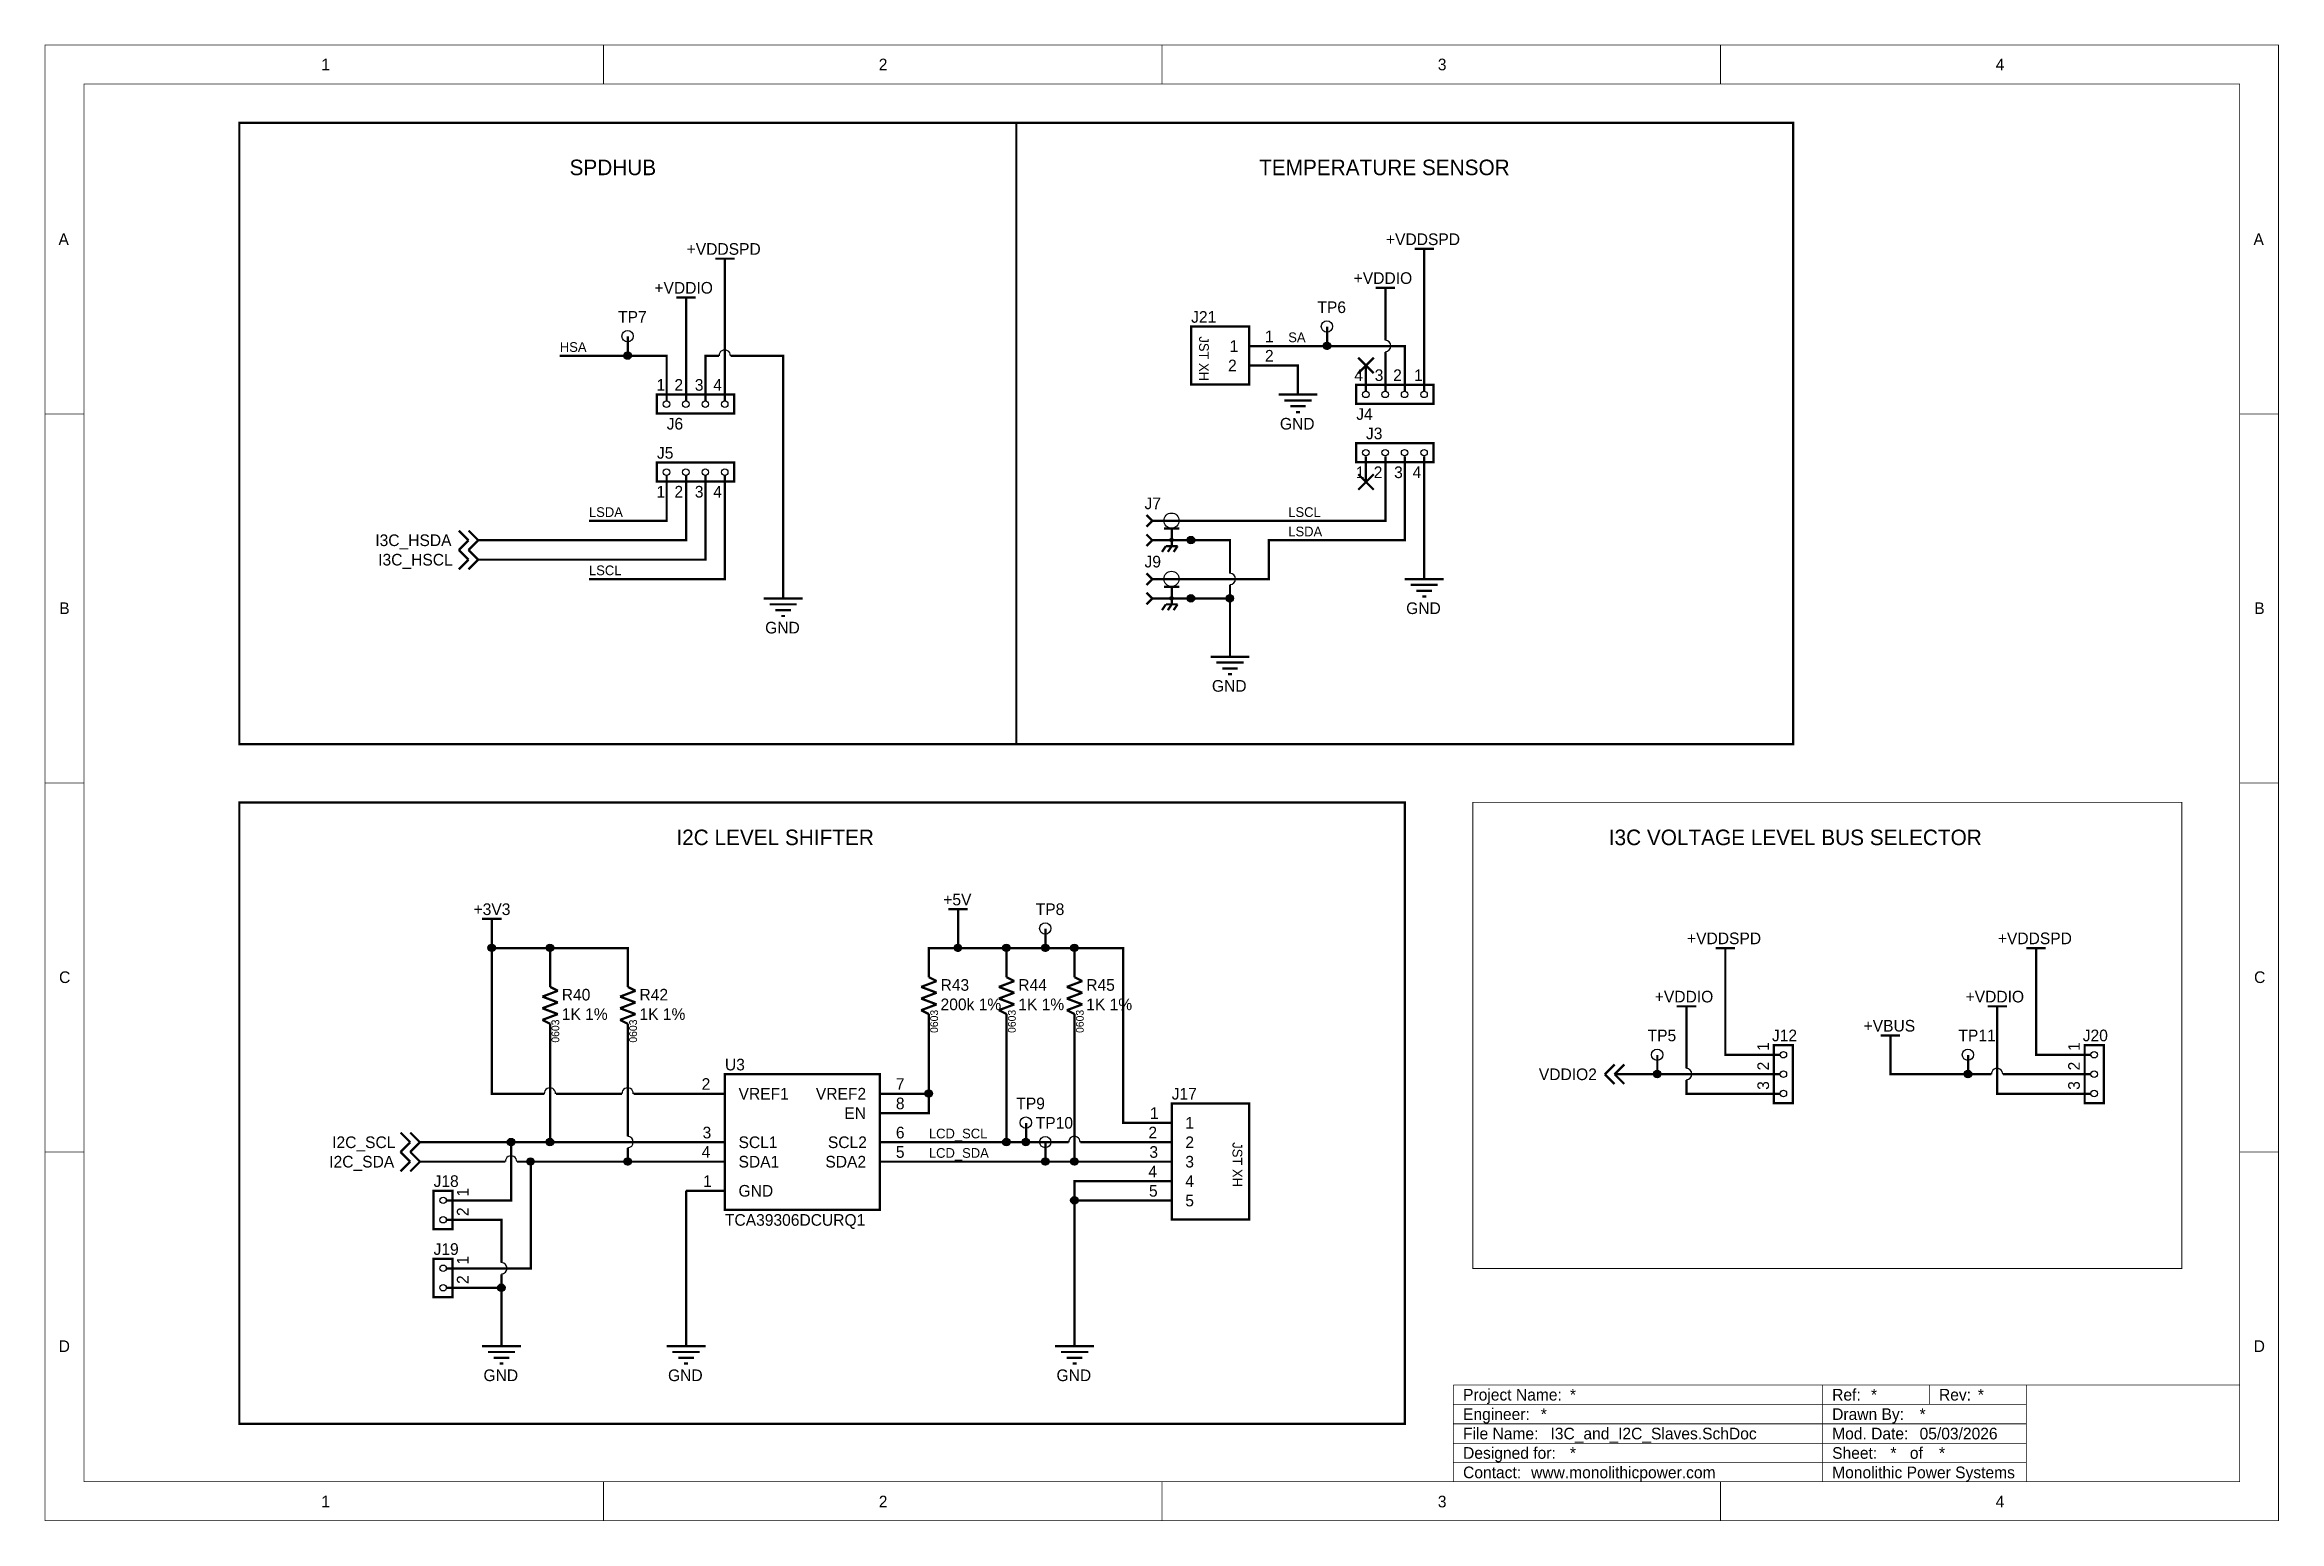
# Model space of a CAD drawing. Header units: millimetres. Extents: x 0 to 11.5, y 0 to 7.6.
import ezdxf

# ---------------------------------------------------------------- set-up
doc = ezdxf.new("R2010")
doc.units = ezdxf.units.MM
doc.header["$MEASUREMENT"] = 0
doc.layers.add('Sheet', color=255, linetype='Continuous')

msp = doc.modelspace()

# ---------------------------------------------------------------- linework, layer by layer
at = {"layer": 'Sheet'}
for points, const_width in [([(0, 7.6), (11.498, 7.6), (11.498, 0.002), (0, 0.002), (0, 7.6)], 0.0039), ([(2.875, 7.4), (2.875, 7.6)], 0.0039), ([(5.75, 7.4), (5.75, 7.6)], 0.0039), ([(8.625, 7.4), (8.625, 7.6)], 0.0039), ([(0.2, 7.4), (11.298, 7.4), (11.298, 0.202), (0.2, 0.202), (0.2, 7.4)], 0.0039), ([(9, 7.2), (1, 7.2), (1, 4), (9, 4), (9, 7.2)], 0.0118), ([(5, 4), (5, 7.2)], 0.0118), ([(3.45, 6.5), (3.55, 6.5)], 0.0118), ([(3.5, 6.4), (3.5, 6.5)], 0.0118), ([(7.05, 6.55), (7.15, 6.55)], 0.0118), ([(7.1, 6.45), (7.1, 6.55)], 0.0118), ([(7.1, 6.45), (7.1, 5.95)], 0.0118), ([(3.5, 6.4), (3.5, 5.9)], 0.0118), ([(6.85, 6.35), (6.95, 6.35)], 0.0118), ([(6.9, 6.25), (6.9, 6.35)], 0.0118), ([(3.25, 6.3), (3.35, 6.3)], 0.0118), ([(3.3, 6.2), (3.3, 6.3)], 0.0118), ([(6.9, 6.25), (6.9, 6.08)], 0.0118), ([(3, 6.1), (3, 6)], 0.0118), ([(3.3, 6.2), (3.3, 5.9)], 0.0118), ([(5.9, 6.15), (6.198, 6.15), (6.198, 5.852), (5.9, 5.852), (5.9, 6.15)], 0.0118), ([(6.6, 6.15), (6.6, 6.05)], 0.0118), ([(3.2, 5.9), (3.2, 6), (3, 6), (2.65, 6)], 0.0118), ([(3.47, 6), (3.4, 6), (3.4, 5.9)], 0.0118), ([(3.8, 4.85), (3.8, 6), (3.53, 6)], 0.0118), ([(6.2, 6.05), (6.4, 6.05)], 0.0118), ([(7, 5.95), (7, 6.05), (6.6, 6.05), (6.4, 6.05)], 0.0118), ([(6.76, 5.91), (6.84, 5.99)], 0.0118), ([(6.76, 5.99), (6.84, 5.91)], 0.0118), ([(6.9, 6.02), (6.9, 5.95)], 0.0118), ([(3.2, 5.8), (3.2, 5.9)], 0.0118), ([(3.3, 5.8), (3.3, 5.9)], 0.0118), ([(3.4, 5.8), (3.4, 5.9)], 0.0118), ([(3.5, 5.8), (3.5, 5.9)], 0.0118), ([(6.2, 5.95), (6.4, 5.95)], 0.0118), ([(6.4, 5.95), (6.45, 5.95), (6.45, 5.9)], 0.0118), ([(6.45, 5.9), (6.45, 5.8)], 0.0118), ([(6.8, 5.85), (6.8, 5.95)], 0.0118), ([(6.9, 5.85), (6.9, 5.95)], 0.0118), ([(7, 5.85), (7, 5.95)], 0.0118), ([(7.1, 5.85), (7.1, 5.95)], 0.0118), ([(3.15, 5.8), (3.548, 5.8), (3.548, 5.702), (3.15, 5.702), (3.15, 5.8)], 0.0118), ([(3.2, 5.767), (3.2, 5.8)], 0.0118), ([(3.3, 5.767), (3.3, 5.8)], 0.0118), ([(3.4, 5.767), (3.4, 5.8)], 0.0118), ([(3.5, 5.767), (3.5, 5.8)], 0.0118), ([(6.35, 5.8), (6.55, 5.8)], 0.0118), ([(6.38, 5.77), (6.52, 5.77)], 0.0118), ([(6.75, 5.85), (7.148, 5.85), (7.148, 5.752), (6.75, 5.752), (6.75, 5.85)], 0.0118), ([(6.8, 5.817), (6.8, 5.85)], 0.0118), ([(6.9, 5.817), (6.9, 5.85)], 0.0118), ([(7, 5.817), (7, 5.85)], 0.0118), ([(7.1, 5.817), (7.1, 5.85)], 0.0118), ([(0.2, 5.7), (0, 5.7)], 0.0039), ([(6.41, 5.74), (6.49, 5.74)], 0.0118), ([(6.44, 5.71), (6.46, 5.71)], 0.0118), ([(11.3, 5.7), (11.5, 5.7)], 0.0039), ([(6.75, 5.55), (7.148, 5.55), (7.148, 5.452), (6.75, 5.452), (6.75, 5.55)], 0.0118), ([(3.15, 5.45), (3.548, 5.45), (3.548, 5.352), (3.15, 5.352), (3.15, 5.45)], 0.0118), ([(6.8, 5.483), (6.8, 5.45)], 0.0118), ([(6.8, 5.45), (6.8, 5.35)], 0.0118), ([(6.9, 5.483), (6.9, 5.45)], 0.0118), ([(6.9, 5.45), (6.9, 5.35)], 0.0118), ([(7, 5.483), (7, 5.45)], 0.0118), ([(7, 5.45), (7, 5.35)], 0.0118), ([(7.1, 5.483), (7.1, 5.45)], 0.0118), ([(7.1, 5.45), (7.1, 5.35)], 0.0118), ([(3.2, 5.383), (3.2, 5.35)], 0.0118), ([(3.2, 5.35), (3.2, 5.25)], 0.0118), ([(3.3, 5.383), (3.3, 5.35)], 0.0118), ([(3.3, 5.35), (3.3, 5.25)], 0.0118), ([(3.4, 5.383), (3.4, 5.35)], 0.0118), ([(3.4, 5.35), (3.4, 5.25)], 0.0118), ([(3.5, 5.383), (3.5, 5.35)], 0.0118), ([(3.5, 5.35), (3.5, 5.25)], 0.0118), ([(6.9, 5.35), (6.9, 5.15), (5.9, 5.15)], 0.0118), ([(5.9, 4.85), (6.3, 4.85), (6.3, 5.05), (7, 5.05), (7, 5.35)], 0.0118), ([(6.76, 5.31), (6.84, 5.39)], 0.0118), ([(6.76, 5.39), (6.84, 5.31)], 0.0118), ([(7.1, 4.95), (7.1, 5.35)], 0.0118), ([(3.3, 5.25), (3.3, 5.05), (2.25, 5.05)], 0.0118), ([(3.4, 5.25), (3.4, 4.95), (2.25, 4.95)], 0.0118), ([(2.8, 5.15), (3.2, 5.15), (3.2, 5.25)], 0.0118), ([(3.5, 5.25), (3.5, 4.85), (2.8, 4.85)], 0.0118), ([(5.67, 5.18), (5.7, 5.15)], 0.0118), ([(2.18, 5.05), (2.13, 5.1)], 0.0118), ([(2.23, 5.05), (2.18, 5.1)], 0.0118), ([(5.67, 5.12), (5.7, 5.15)], 0.0118), ([(5.67, 5.08), (5.7, 5.05)], 0.0118), ([(5.7, 5.15), (5.9, 5.15)], 0.0118), ([(5.7, 5.15), (5.9, 5.15)], 0.0118), ([(5.76, 5.11), (5.8, 5.11)], 0.0118), ([(5.8, 5.11), (5.84, 5.11)], 0.0118), ([(5.8, 5.11), (5.8, 5.05)], 0.0118), ([(2.18, 5.05), (2.13, 5)], 0.0118), ([(2.18, 4.95), (2.13, 5)], 0.0118), ([(2.18, 4.95), (2.13, 4.9)], 0.0118), ([(2.23, 5.05), (2.18, 5)], 0.0118), ([(2.23, 4.95), (2.18, 5)], 0.0118), ([(2.23, 4.95), (2.18, 4.9)], 0.0118), ([(2.25, 5.05), (2.23, 5.05)], 0.0118), ([(2.25, 4.95), (2.23, 4.95)], 0.0118), ([(5.67, 5.02), (5.7, 5.05)], 0.0118), ([(5.7, 5.05), (5.8, 5.05)], 0.0118), ([(5.7, 5.05), (5.9, 5.05)], 0.0118), ([(5.7, 5.05), (5.9, 5.05)], 0.0118), ([(5.7, 5.05), (5.9, 5.05)], 0.0118), ([(5.7, 5.05), (5.9, 5.05)], 0.0118), ([(5.8, 5.05), (5.71, 5.05)], 0.0118), ([(5.77, 5.02), (5.75, 4.99)], 0.0118), ([(5.83, 5.02), (5.77, 5.02)], 0.0118), ([(5.8, 5.02), (5.78, 4.99)], 0.0118), ([(5.9, 5.05), (5.8, 5.05)], 0.0118), ([(5.8, 5.05), (5.8, 5.02)], 0.0118), ([(5.83, 5.02), (5.81, 4.99)], 0.0118), ([(5.9, 5.05), (6.1, 5.05), (6.1, 4.88)], 0.0118), ([(7.1, 4.95), (7.1, 4.85)], 0.0118), ([(3.8, 4.85), (3.8, 4.75)], 0.0118), ([(5.67, 4.88), (5.7, 4.85)], 0.0118), ([(5.67, 4.82), (5.7, 4.85)], 0.0118), ([(5.7, 4.85), (5.9, 4.85)], 0.0118), ([(5.7, 4.85), (5.9, 4.85)], 0.0118), ([(7, 4.85), (7.2, 4.85)], 0.0118), ([(3.7, 4.75), (3.9, 4.75)], 0.0118), ([(3.73, 4.72), (3.87, 4.72)], 0.0118), ([(5.67, 4.78), (5.7, 4.75)], 0.0118), ([(5.67, 4.72), (5.7, 4.75)], 0.0118), ([(5.7, 4.75), (5.8, 4.75)], 0.0118), ([(5.7, 4.75), (5.9, 4.75)], 0.0118), ([(5.7, 4.75), (5.9, 4.75)], 0.0118), ([(5.7, 4.75), (5.9, 4.75)], 0.0118), ([(5.7, 4.75), (5.9, 4.75)], 0.0118), ([(5.8, 4.75), (5.71, 4.75)], 0.0118), ([(5.77, 4.72), (5.75, 4.69)], 0.0118), ([(5.76, 4.81), (5.8, 4.81)], 0.0118), ([(5.83, 4.72), (5.77, 4.72)], 0.0118), ([(5.8, 4.72), (5.78, 4.69)], 0.0118), ([(5.8, 4.81), (5.84, 4.81)], 0.0118), ([(5.8, 4.81), (5.8, 4.75)], 0.0118), ([(5.9, 4.75), (5.8, 4.75)], 0.0118), ([(5.8, 4.75), (5.8, 4.72)], 0.0118), ([(5.83, 4.72), (5.81, 4.69)], 0.0118), ([(5.9, 4.75), (6.1, 4.75)], 0.0118), ([(6.1, 4.82), (6.1, 4.75), (6.1, 4.55)], 0.0118), ([(7.03, 4.82), (7.17, 4.82)], 0.0118), ([(7.06, 4.79), (7.14, 4.79)], 0.0118), ([(7.09, 4.76), (7.11, 4.76)], 0.0118), ([(3.76, 4.69), (3.84, 4.69)], 0.0118), ([(3.79, 4.66), (3.81, 4.66)], 0.0118), ([(6.1, 4.55), (6.1, 4.45)], 0.0118), ([(6, 4.45), (6.2, 4.45)], 0.0118), ([(6.03, 4.42), (6.17, 4.42)], 0.0118), ([(6.06, 4.39), (6.14, 4.39)], 0.0118), ([(6.09, 4.36), (6.11, 4.36)], 0.0118), ([(0.2, 3.8), (0, 3.8)], 0.0039), ([(11.3, 3.8), (11.5, 3.8)], 0.0039), ([(7, 3.7), (1, 3.7), (1, 0.5), (7, 0.5), (7, 3.7)], 0.0118), ([(11, 3.7), (7.35, 3.7), (7.35, 1.3), (11, 1.3), (11, 3.7)], 0.0039), ([(4.65, 3.15), (4.75, 3.15)], 0.0118), ([(4.7, 3.05), (4.7, 3.15)], 0.0118), ([(2.25, 3.1), (2.35, 3.1)], 0.0118), ([(2.3, 3), (2.3, 3.1)], 0.0118), ([(2.57, 2.2), (2.3, 2.2), (2.3, 2.95), (2.3, 3)], 0.0118), ([(4.7, 3.05), (4.7, 2.95)], 0.0118), ([(5.15, 3.05), (5.15, 2.95)], 0.0118), ([(3, 2.85), (3, 2.95), (2.6, 2.95), (2.3, 2.95)], 0.0118), ([(2.6, 2.85), (2.6, 2.95)], 0.0118), ([(4.55, 2.9), (4.55, 2.95), (4.7, 2.95), (4.95, 2.95), (5.15, 2.95), (5.3, 2.95), (5.55, 2.95), (5.55, 2.05), (5.6, 2.05)], 0.0118), ([(4.55, 2.8), (4.55, 2.9)], 0.0118), ([(4.95, 2.9), (4.95, 2.95)], 0.0118), ([(4.95, 2.8), (4.95, 2.9)], 0.0118), ([(5.3, 2.9), (5.3, 2.95)], 0.0118), ([(5.3, 2.8), (5.3, 2.9)], 0.0118), ([(8.6, 2.95), (8.7, 2.95)], 0.0118), ([(8.65, 2.85), (8.65, 2.95)], 0.0118), ([(10.2, 2.95), (10.3, 2.95)], 0.0118), ([(10.25, 2.85), (10.25, 2.95)], 0.0118), ([(2.6, 2.75), (2.6, 2.85)], 0.0118), ([(3, 2.75), (3, 2.85)], 0.0118), ([(4.51, 2.75), (4.59, 2.78)], 0.0118), ([(4.59, 2.78), (4.55, 2.8)], 0.0118), ([(4.91, 2.75), (4.99, 2.78)], 0.0118), ([(4.99, 2.78), (4.95, 2.8)], 0.0118), ([(5.26, 2.75), (5.34, 2.78)], 0.0118), ([(5.34, 2.78), (5.3, 2.8)], 0.0118), ([(8.8, 2.4), (8.65, 2.4), (8.65, 2.85)], 0.0118), ([(10.4, 2.4), (10.25, 2.4), (10.25, 2.85)], 0.0118), ([(2.56, 2.7), (2.64, 2.73)], 0.0118), ([(2.64, 2.67), (2.56, 2.7)], 0.0118), ([(2.56, 2.64), (2.64, 2.67)], 0.0118), ([(2.64, 2.61), (2.56, 2.64)], 0.0118), ([(2.64, 2.73), (2.6, 2.75)], 0.0118), ([(2.96, 2.7), (3.04, 2.73)], 0.0118), ([(3.04, 2.67), (2.96, 2.7)], 0.0118), ([(2.96, 2.64), (3.04, 2.67)], 0.0118), ([(3.04, 2.61), (2.96, 2.64)], 0.0118), ([(3.04, 2.73), (3, 2.75)], 0.0118), ([(4.59, 2.72), (4.51, 2.75)], 0.0118), ([(4.51, 2.69), (4.59, 2.72)], 0.0118), ([(4.59, 2.66), (4.51, 2.69)], 0.0118), ([(4.51, 2.63), (4.59, 2.66)], 0.0118), ([(4.99, 2.72), (4.91, 2.75)], 0.0118), ([(4.91, 2.69), (4.99, 2.72)], 0.0118), ([(4.99, 2.66), (4.91, 2.69)], 0.0118), ([(4.91, 2.63), (4.99, 2.66)], 0.0118), ([(5.34, 2.72), (5.26, 2.75)], 0.0118), ([(5.26, 2.69), (5.34, 2.72)], 0.0118), ([(5.34, 2.66), (5.26, 2.69)], 0.0118), ([(5.26, 2.63), (5.34, 2.66)], 0.0118), ([(8.4, 2.65), (8.5, 2.65)], 0.0118), ([(8.45, 2.55), (8.45, 2.65)], 0.0118), ([(10, 2.65), (10.1, 2.65)], 0.0118), ([(10.05, 2.55), (10.05, 2.65)], 0.0118), ([(2.56, 2.58), (2.64, 2.61)], 0.0118), ([(2.6, 2.56), (2.56, 2.58)], 0.0118), ([(2.6, 2.56), (2.6, 2.55)], 0.0118), ([(2.6, 2.55), (2.6, 2.45)], 0.0118), ([(2.96, 2.58), (3.04, 2.61)], 0.0118), ([(3, 2.56), (2.96, 2.58)], 0.0118), ([(3, 2.56), (3, 2.55)], 0.0118), ([(3, 2.55), (3, 2.45)], 0.0118), ([(4.55, 2.61), (4.51, 2.63)], 0.0118), ([(4.55, 2.61), (4.55, 2.6)], 0.0118), ([(4.55, 2.6), (4.55, 2.5)], 0.0118), ([(4.95, 2.61), (4.91, 2.63)], 0.0118), ([(4.95, 2.61), (4.95, 2.6)], 0.0118), ([(4.95, 2.6), (4.95, 2.5)], 0.0118), ([(5.3, 2.61), (5.26, 2.63)], 0.0118), ([(5.3, 2.61), (5.3, 2.6)], 0.0118), ([(5.3, 2.6), (5.3, 2.5)], 0.0118), ([(8.45, 2.33), (8.45, 2.55)], 0.0118), ([(10.4, 2.2), (10.05, 2.2), (10.05, 2.55)], 0.0118), ([(3.3, 1.95), (2.6, 1.95), (2.6, 2.45)], 0.0118), ([(3, 2.45), (3, 1.98)], 0.0118), ([(4.55, 2.5), (4.55, 2.2), (4.5, 2.2)], 0.0118), ([(4.95, 2.5), (4.95, 1.95)], 0.0118), ([(5.3, 2.5), (5.3, 1.85)], 0.0118), ([(8.9, 2.45), (8.998, 2.45), (8.998, 2.152), (8.9, 2.152), (8.9, 2.45)], 0.0118), ([(9.45, 2.5), (9.55, 2.5)], 0.0118), ([(9.5, 2.4), (9.5, 2.5)], 0.0118), ([(10.5, 2.45), (10.598, 2.45), (10.598, 2.152), (10.5, 2.152), (10.5, 2.45)], 0.0118), ([(3.5, 2.3), (4.298, 2.3), (4.298, 1.602), (3.5, 1.602), (3.5, 2.3)], 0.0118), ([(8.03, 2.3), (8.08, 2.35)], 0.0118), ([(8.03, 2.3), (8.08, 2.25)], 0.0118), ([(8.08, 2.3), (8.13, 2.35)], 0.0118), ([(8.08, 2.3), (8.13, 2.25)], 0.0118), ([(8.15, 2.3), (8.08, 2.3)], 0.0118), ([(8.15, 2.3), (8.3, 2.3), (8.8, 2.3)], 0.0118), ([(8.3, 2.4), (8.3, 2.3)], 0.0118), ([(8.9, 2.4), (8.8, 2.4)], 0.0118), ([(8.9, 2.3), (8.8, 2.3)], 0.0118), ([(8.933, 2.4), (8.9, 2.4)], 0.0118), ([(8.933, 2.3), (8.9, 2.3)], 0.0118), ([(10.02, 2.3), (9.9, 2.3), (9.5, 2.3), (9.5, 2.4)], 0.0118), ([(9.9, 2.4), (9.9, 2.3)], 0.0118), ([(10.4, 2.3), (10.08, 2.3)], 0.0118), ([(10.5, 2.4), (10.4, 2.4)], 0.0118), ([(10.5, 2.3), (10.4, 2.3)], 0.0118), ([(10.533, 2.4), (10.5, 2.4)], 0.0118), ([(10.533, 2.3), (10.5, 2.3)], 0.0118), ([(2.97, 2.2), (2.63, 2.2)], 0.0118), ([(3.3, 2.2), (3.03, 2.2)], 0.0118), ([(3.5, 2.2), (3.3, 2.2)], 0.0118), ([(4.3, 2.2), (4.5, 2.2)], 0.0118), ([(4.55, 2.2), (4.55, 2.1), (4.5, 2.1)], 0.0118), ([(8.8, 2.2), (8.45, 2.2), (8.45, 2.27)], 0.0118), ([(8.9, 2.2), (8.8, 2.2)], 0.0118), ([(8.933, 2.2), (8.9, 2.2)], 0.0118), ([(10.5, 2.2), (10.4, 2.2)], 0.0118), ([(10.533, 2.2), (10.5, 2.2)], 0.0118), ([(4.3, 2.1), (4.5, 2.1)], 0.0118), ([(5.8, 2.15), (6.198, 2.15), (6.198, 1.552), (5.8, 1.552), (5.8, 2.15)], 0.0118), ([(1.88, 1.95), (1.83, 2)], 0.0118), ([(1.88, 1.95), (1.83, 1.9)], 0.0118), ([(1.93, 1.95), (1.88, 2)], 0.0118), ([(1.93, 1.95), (1.88, 1.9)], 0.0118), ([(1.95, 1.95), (1.93, 1.95)], 0.0118), ([(1.95, 1.95), (2.4, 1.95), (2.4, 1.65), (2.2, 1.65)], 0.0118), ([(2.4, 1.95), (2.6, 1.95)], 0.0118), ([(3.5, 1.95), (3.3, 1.95)], 0.0118), ([(4.3, 1.95), (4.5, 1.95)], 0.0118), ([(4.5, 1.95), (4.95, 1.95), (5.05, 1.95), (5.27, 1.95)], 0.0118), ([(5.05, 2.05), (5.05, 1.95)], 0.0118), ([(5.15, 1.95), (5.15, 1.85)], 0.0118), ([(5.33, 1.95), (5.6, 1.95)], 0.0118), ([(5.8, 2.05), (5.6, 2.05)], 0.0118), ([(5.8, 1.95), (5.6, 1.95)], 0.0118), ([(0.2, 1.9), (0, 1.9)], 0.0039), ([(1.88, 1.85), (1.83, 1.9)], 0.0118), ([(1.88, 1.85), (1.83, 1.8)], 0.0118), ([(1.93, 1.85), (1.88, 1.9)], 0.0118), ([(1.93, 1.85), (1.88, 1.8)], 0.0118), ([(1.95, 1.85), (1.93, 1.85)], 0.0118), ([(1.95, 1.85), (2.37, 1.85)], 0.0118), ([(2.5, 1.85), (2.5, 1.3), (2.2, 1.3)], 0.0118), ([(2.43, 1.85), (2.5, 1.85), (3, 1.85)], 0.0118), ([(3, 1.92), (3, 1.85), (3.3, 1.85)], 0.0118), ([(3.5, 1.85), (3.3, 1.85)], 0.0118), ([(4.3, 1.85), (4.5, 1.85)], 0.0118), ([(5.6, 1.85), (5.3, 1.85), (5.15, 1.85), (4.5, 1.85)], 0.0118), ([(5.8, 1.85), (5.6, 1.85)], 0.0118), ([(11.3, 1.9), (11.5, 1.9)], 0.0039), ([(5.3, 1), (5.3, 1.65), (5.3, 1.75), (5.6, 1.75)], 0.0118), ([(5.8, 1.75), (5.6, 1.75)], 0.0118), ([(2, 1.7), (2.098, 1.7), (2.098, 1.502), (2, 1.502), (2, 1.7)], 0.0118), ([(2.067, 1.65), (2.1, 1.65)], 0.0118), ([(2.1, 1.65), (2.2, 1.65)], 0.0118), ([(3.5, 1.7), (3.3, 1.7)], 0.0118), ([(3.3, 1), (3.3, 1.7)], 0.0118), ([(5.6, 1.65), (5.3, 1.65)], 0.0118), ([(5.8, 1.65), (5.6, 1.65)], 0.0118), ([(2.067, 1.55), (2.1, 1.55)], 0.0118), ([(2.1, 1.55), (2.2, 1.55)], 0.0118), ([(2.2, 1.55), (2.35, 1.55), (2.35, 1.33)], 0.0118), ([(2, 1.35), (2.098, 1.35), (2.098, 1.152), (2, 1.152), (2, 1.35)], 0.0118), ([(2.067, 1.3), (2.1, 1.3)], 0.0118), ([(2.1, 1.3), (2.2, 1.3)], 0.0118), ([(2.35, 1.27), (2.35, 1.2), (2.35, 1)], 0.0118), ([(2.067, 1.2), (2.1, 1.2)], 0.0118), ([(2.1, 1.2), (2.2, 1.2)], 0.0118), ([(2.2, 1.2), (2.35, 1.2)], 0.0118), ([(2.35, 1), (2.35, 0.9)], 0.0118), ([(3.3, 1), (3.3, 0.9)], 0.0118), ([(5.3, 1), (5.3, 0.9)], 0.0118), ([(2.25, 0.9), (2.45, 0.9)], 0.0118), ([(2.28, 0.87), (2.42, 0.87)], 0.0118), ([(2.31, 0.84), (2.39, 0.84)], 0.0118), ([(2.34, 0.81), (2.36, 0.81)], 0.0118), ([(3.2, 0.9), (3.4, 0.9)], 0.0118), ([(3.23, 0.87), (3.37, 0.87)], 0.0118), ([(3.26, 0.84), (3.34, 0.84)], 0.0118), ([(3.29, 0.81), (3.31, 0.81)], 0.0118), ([(5.2, 0.9), (5.4, 0.9)], 0.0118), ([(5.23, 0.87), (5.37, 0.87)], 0.0118), ([(5.26, 0.84), (5.34, 0.84)], 0.0118), ([(5.29, 0.81), (5.31, 0.81)], 0.0118), ([(7.25, 0.7), (11.3, 0.7)], 0.0039), ([(7.25, 0.7), (7.25, 0.2)], 0.0039), ([(9.15, 0.7), (9.15, 0.2)], 0.0039), ([(9.7, 0.7), (9.7, 0.6)], 0.0039), ([(10.2, 0.7), (10.2, 0.2)], 0.0039), ([(7.25, 0.6), (10.2, 0.6)], 0.0039), ([(7.25, 0.5), (10.2, 0.5)], 0.0039), ([(7.25, 0.4), (10.2, 0.4)], 0.0039), ([(7.25, 0.3), (10.2, 0.3)], 0.0039), ([(2.875, 0.2), (2.875, 0)], 0.0039), ([(5.75, 0.2), (5.75, 0)], 0.0039), ([(8.625, 0.2), (8.625, 0)], 0.0039)]:
    msp.add_lwpolyline(points, dxfattribs=dict(at, const_width=const_width))
at = {"layer": 'Sheet', "const_width": 0.02}
for points in [[(2.99, 6, 1), (3.01, 6, 1)], [(6.59, 6.05, 1), (6.61, 6.05, 1)], [(5.89, 5.05, 1), (5.91, 5.05, 1)], [(5.89, 4.75, 1), (5.91, 4.75, 1)], [(6.09, 4.75, 1), (6.11, 4.75, 1)], [(2.29, 2.95, 1), (2.31, 2.95, 1)], [(2.59, 2.95, 1), (2.61, 2.95, 1)], [(4.69, 2.95, 1), (4.71, 2.95, 1)], [(4.94, 2.95, 1), (4.96, 2.95, 1)], [(5.14, 2.95, 1), (5.16, 2.95, 1)], [(5.29, 2.95, 1), (5.31, 2.95, 1)], [(8.29, 2.3, 1), (8.31, 2.3, 1)], [(9.89, 2.3, 1), (9.91, 2.3, 1)], [(4.54, 2.2, 1), (4.56, 2.2, 1)], [(2.39, 1.95, 1), (2.41, 1.95, 1)], [(2.59, 1.95, 1), (2.61, 1.95, 1)], [(4.94, 1.95, 1), (4.96, 1.95, 1)], [(5.04, 1.95, 1), (5.06, 1.95, 1)], [(2.49, 1.85, 1), (2.51, 1.85, 1)], [(2.99, 1.85, 1), (3.01, 1.85, 1)], [(5.14, 1.85, 1), (5.16, 1.85, 1)], [(5.29, 1.85, 1), (5.31, 1.85, 1)], [(5.29, 1.65, 1), (5.31, 1.65, 1)], [(2.34, 1.2, 1), (2.36, 1.2, 1)]]:
    msp.add_lwpolyline(points, format="xyb", close=True, dxfattribs=at)
at = {"layer": 'Sheet'}
for centre, radius, start, end in [((3.499, 6.001), 0.0292, 358.403, 181.6913), ((6.899, 6.051), 0.0292, 271.5109, 88.4031), ((6.099, 4.851), 0.0292, 271.5546, 88.3575), ((8.449, 2.301), 0.0291, 271.5488, 88.3663), ((10.049, 2.301), 0.0292, 358.5132, 181.5722), ((2.599, 2.201), 0.0292, 358.3996, 181.6891), ((2.999, 2.201), 0.0292, 358.399, 181.6884), ((2.999, 1.951), 0.0292, 271.4806, 88.4326), ((5.299, 1.951), 0.0292, 358.4123, 181.6814), ((2.399, 1.851), 0.0292, 358.4942, 181.5954), ((2.349, 1.301), 0.0291, 271.5414, 88.3709)]:
    msp.add_arc(centre, radius, start, end, dxfattribs=at)
for centre, major_axis, ratio in [((2.999, 6.101), (0, 0.0292), 0.999849), ((6.599, 6.151), (0, 0.0292), 0.999856), ((2.999, 6.001), (0, 0.0192), 0.999859), ((2.999, 6.001), (0, 0.0192), 0.999859), ((2.999, 6.001), (0, 0.0192), 0.999859), ((2.999, 6.001), (0, 0.0192), 0.999859), ((2.999, 6.001), (0, 0.0192), 0.999859), ((6.599, 6.051), (0.0192, 0), 0.997434), ((6.599, 6.051), (0.0192, 0), 0.997434), ((6.599, 6.051), (0.0192, 0), 0.997434), ((6.599, 6.051), (0.0192, 0), 0.997434), ((6.599, 6.051), (0.0192, 0), 0.997434), ((3.199, 5.751), (0, 0.0167), 0.99985), ((3.299, 5.751), (0, 0.0167), 0.99985), ((3.399, 5.751), (0, 0.0167), 0.996725), ((3.499, 5.751), (0, 0.0167), 0.999844), ((6.799, 5.801), (0, 0.0167), 0.999862), ((6.899, 5.801), (0, 0.0167), 0.999862), ((6.999, 5.801), (0, 0.0167), 0.996743), ((7.099, 5.801), (0, 0.0167), 0.999862), ((3.199, 5.401), (0, 0.0167), 0.99985), ((3.299, 5.401), (0, 0.0167), 0.99985), ((3.399, 5.401), (0, 0.0167), 0.996725), ((3.499, 5.401), (0, 0.0167), 0.999844), ((6.799, 5.501), (0, 0.0167), 0.999862), ((6.899, 5.501), (0, 0.0167), 0.999862), ((6.999, 5.501), (0, 0.0167), 0.996743), ((7.099, 5.501), (0, 0.0167), 0.999862), ((5.799, 5.151), (0, 0.0392), 0.999857), ((5.899, 5.051), (0, 0.0192), 0.999859), ((5.899, 5.051), (0, 0.0192), 0.999859), ((5.899, 5.051), (0, 0.0192), 0.999859), ((5.899, 5.051), (0, 0.0192), 0.999859), ((5.899, 5.051), (0, 0.0192), 0.999859), ((5.899, 5.051), (0, 0.0192), 0.999859), ((5.899, 5.051), (0, 0.0192), 0.999859), ((5.899, 5.051), (0, 0.0192), 0.999859), ((5.899, 5.051), (0, 0.0192), 0.999859), ((5.899, 5.051), (0, 0.0192), 0.999859), ((5.899, 5.051), (0, 0.0192), 0.999859), ((5.899, 5.051), (0, 0.0192), 0.999859), ((5.899, 5.051), (0, 0.0192), 0.999859), ((5.899, 5.051), (0, 0.0192), 0.999859), ((5.799, 5.051), (0, 0.00917), 0.999858), ((5.799, 4.851), (0.0392, 0), 0.998813), ((5.799, 4.751), (0, 0.00917), 0.999858), ((5.899, 4.751), (0, 0.0192), 0.999859), ((5.899, 4.751), (0, 0.0192), 0.999859), ((5.899, 4.751), (0, 0.0192), 0.999859), ((5.899, 4.751), (0, 0.0192), 0.999859), ((5.899, 4.751), (0, 0.0192), 0.999859), ((5.899, 4.751), (0, 0.0192), 0.999859), ((5.899, 4.751), (0, 0.0192), 0.999859), ((5.899, 4.751), (0, 0.0192), 0.999859), ((5.899, 4.751), (0, 0.0192), 0.999859), ((5.899, 4.751), (0, 0.0192), 0.999859), ((5.899, 4.751), (0, 0.0192), 0.999859), ((5.899, 4.751), (0, 0.0192), 0.999859), ((5.899, 4.751), (0, 0.0192), 0.999859), ((5.899, 4.751), (0, 0.0192), 0.999859), ((6.099, 4.751), (0, 0.0192), 0.999849), ((6.099, 4.751), (0, 0.0192), 0.999849), ((6.099, 4.751), (0, 0.0192), 0.999849), ((6.099, 4.751), (0, 0.0192), 0.999849), ((5.149, 3.051), (0, 0.0292), 0.999842), ((2.299, 2.951), (0.0192, 0), 0.997434), ((2.299, 2.951), (0.0192, 0), 0.997434), ((2.299, 2.951), (0.0192, 0), 0.997434), ((2.299, 2.951), (0.0192, 0), 0.997434), ((2.599, 2.951), (0.0192, 0), 0.997434), ((2.599, 2.951), (0.0192, 0), 0.997434), ((2.599, 2.951), (0.0192, 0), 0.997434), ((2.599, 2.951), (0.0192, 0), 0.997434), ((4.699, 2.951), (0.0192, 0), 0.997434), ((4.699, 2.951), (0.0192, 0), 0.997434), ((4.699, 2.951), (0.0192, 0), 0.997434), ((4.699, 2.951), (0.0192, 0), 0.997434), ((4.949, 2.951), (0.0192, 0), 0.997434), ((4.949, 2.951), (0.0192, 0), 0.997434), ((4.949, 2.951), (0.0192, 0), 0.997434), ((4.949, 2.951), (0.0192, 0), 0.997434), ((5.149, 2.951), (0.0192, 0), 0.997434), ((5.149, 2.951), (0.0192, 0), 0.997434), ((5.149, 2.951), (0.0192, 0), 0.997434), ((5.149, 2.951), (0.0192, 0), 0.997434), ((5.149, 2.951), (0.0192, 0), 0.997434), ((5.299, 2.951), (0.0192, 0), 0.997434), ((5.299, 2.951), (0.0192, 0), 0.997434), ((5.299, 2.951), (0.0192, 0), 0.997434), ((5.299, 2.951), (0.0192, 0), 0.997434), ((8.299, 2.401), (0, 0.0292), 0.999856), ((8.949, 2.401), (0, 0.0167), 0.999832), ((9.899, 2.401), (0, 0.0292), 0.99806), ((10.549, 2.401), (0, 0.0167), 0.999856), ((8.299, 2.301), (0, 0.0192), 0.999833), ((8.299, 2.301), (0, 0.0192), 0.999833), ((8.299, 2.301), (0, 0.0192), 0.999833), ((8.299, 2.301), (0, 0.0192), 0.999833), ((8.299, 2.301), (0, 0.0192), 0.999833), ((8.949, 2.301), (0, 0.0167), 0.999832), ((9.899, 2.301), (0, 0.0192), 0.997142), ((9.899, 2.301), (0, 0.0192), 0.997142), ((9.899, 2.301), (0, 0.0192), 0.997142), ((9.899, 2.301), (0, 0.0192), 0.997142), ((9.899, 2.301), (0, 0.0192), 0.997142), ((10.549, 2.301), (0, 0.0167), 0.999856), ((4.549, 2.201), (0, 0.0192), 0.999844), ((4.549, 2.201), (0, 0.0192), 0.999844), ((4.549, 2.201), (0, 0.0192), 0.999844), ((4.549, 2.201), (0, 0.0192), 0.999844), ((8.949, 2.201), (0, 0.0167), 0.999832), ((10.549, 2.201), (0, 0.0167), 0.999856), ((5.049, 2.051), (0, 0.0292), 0.999856), ((2.399, 1.951), (0, 0.0192), 0.999854), ((2.399, 1.951), (0, 0.0192), 0.999854), ((2.399, 1.951), (0, 0.0192), 0.999854), ((2.399, 1.951), (0, 0.0192), 0.999854), ((2.599, 1.951), (0, 0.0192), 0.999854), ((2.599, 1.951), (0, 0.0192), 0.999854), ((2.599, 1.951), (0, 0.0192), 0.999854), ((2.599, 1.951), (0, 0.0192), 0.999854), ((4.949, 1.951), (0, 0.0192), 0.999854), ((4.949, 1.951), (0, 0.0192), 0.999854), ((4.949, 1.951), (0, 0.0192), 0.999854), ((4.949, 1.951), (0, 0.0192), 0.999854), ((5.049, 1.951), (0, 0.0192), 0.999854), ((5.049, 1.951), (0, 0.0192), 0.999854), ((5.049, 1.951), (0, 0.0192), 0.999854), ((5.049, 1.951), (0, 0.0192), 0.999854), ((5.049, 1.951), (0, 0.0192), 0.999854), ((5.149, 1.951), (0, 0.0292), 0.999849), ((2.499, 1.851), (0, 0.0192), 0.999854), ((2.499, 1.851), (0, 0.0192), 0.999854), ((2.499, 1.851), (0, 0.0192), 0.999854), ((2.499, 1.851), (0, 0.0192), 0.999854), ((2.999, 1.851), (0, 0.0192), 0.999859), ((2.999, 1.851), (0, 0.0192), 0.999859), ((2.999, 1.851), (0, 0.0192), 0.999859), ((2.999, 1.851), (0, 0.0192), 0.999859), ((5.149, 1.851), (0, 0.0192), 0.999854), ((5.149, 1.851), (0, 0.0192), 0.999854), ((5.149, 1.851), (0, 0.0192), 0.999854), ((5.149, 1.851), (0, 0.0192), 0.999854), ((5.149, 1.851), (0, 0.0192), 0.999854), ((5.299, 1.851), (0, 0.0192), 0.999854), ((5.299, 1.851), (0, 0.0192), 0.999854), ((5.299, 1.851), (0, 0.0192), 0.999854), ((5.299, 1.851), (0, 0.0192), 0.999854), ((2.049, 1.651), (0, 0.0167), 0.99985), ((5.299, 1.651), (0, 0.0192), 0.999854), ((5.299, 1.651), (0, 0.0192), 0.999854), ((5.299, 1.651), (0, 0.0192), 0.999854), ((5.299, 1.651), (0, 0.0192), 0.999854), ((2.049, 1.551), (0.0167, 0), 0.997019), ((2.049, 1.301), (0.0167, 0), 0.997019), ((2.049, 1.201), (0, 0.0167), 0.99985), ((2.349, 1.201), (0, 0.0192), 0.997137), ((2.349, 1.201), (0, 0.0192), 0.997137), ((2.349, 1.201), (0, 0.0192), 0.997137), ((2.349, 1.201), (0, 0.0192), 0.997137)]:
    msp.add_ellipse(centre, major_axis=major_axis, ratio=ratio, dxfattribs=at)

# ---------------------------------------------------------------- texts
for s, height, p in [('1', 0.06, (1.422, 7.47)), ('2', 0.06, (4.292, 7.47)), ('3', 0.06, (7.17, 7.47)), ('4', 0.06, (10.042, 7.47)), ('SPDHUB', 0.08, (2.7, 6.93)), ('TEMPERATURE SENSOR', 0.08, (6.25, 6.93)), ('A', 0.06, (0.069, 6.57)), ('+VDDSPD', 0.06, (3.303, 6.52)), ('+VDDSPD', 0.06, (6.903, 6.57)), ('A', 0.06, (11.369, 6.57)), ('+VDDIO', 0.06, (3.137, 6.32)), ('+VDDIO', 0.06, (6.737, 6.37)), ('TP7', 0.06, (2.95, 6.17)), ('J21', 0.06, (5.9, 6.17)), ('TP6', 0.06, (6.55, 6.22)), ('1', 0.06, (6.28, 6.07)), ('SA', 0.05, (6.4, 6.07)), ('HSA', 0.05, (2.65, 6.02)), ('1', 0.06, (6.098, 6.02)), ('2', 0.06, (6.28, 5.97)), ('1', 0.06, (3.148, 5.82)), ('2', 0.06, (3.24, 5.82)), ('3', 0.06, (3.345, 5.82)), ('4', 0.06, (3.44, 5.82)), ('2', 0.06, (6.09, 5.92)), ('4', 0.06, (6.74, 5.87)), ('3', 0.06, (6.845, 5.87)), ('2', 0.06, (6.94, 5.87)), ('1', 0.06, (7.048, 5.87)), ('J6', 0.06, (3.2, 5.62)), ('GND', 0.06, (6.357, 5.62)), ('J4', 0.06, (6.75, 5.67)), ('J5', 0.06, (3.15, 5.47)), ('J3', 0.06, (6.8, 5.57)), ('1', 0.06, (6.748, 5.37)), ('2', 0.06, (6.84, 5.37)), ('3', 0.06, (6.945, 5.37)), ('4', 0.06, (7.04, 5.37)), ('1', 0.06, (3.148, 5.27)), ('2', 0.06, (3.24, 5.27)), ('3', 0.06, (3.345, 5.27)), ('4', 0.06, (3.44, 5.27)), ('LSDA', 0.05, (2.8, 5.17)), ('J7', 0.06, (5.66, 5.21)), ('LSCL', 0.05, (6.4, 5.17)), ('I3C_HSDA', 0.06, (1.7, 5.02)), ('LSDA', 0.05, (6.4, 5.07)), ('I3C_HSCL', 0.06, (1.715, 4.92)), ('J9', 0.06, (5.66, 4.91)), ('LSCL', 0.05, (2.8, 4.87)), ('B', 0.06, (0.073, 4.67)), ('GND', 0.06, (7.007, 4.67)), ('B', 0.06, (11.373, 4.67)), ('GND', 0.06, (3.707, 4.57)), ('GND', 0.06, (6.007, 4.27)), ('I2C LEVEL SHIFTER', 0.08, (3.25, 3.48)), ('I3C VOLTAGE LEVEL BUS SELECTOR', 0.08, (8.05, 3.48)), ('+5V', 0.06, (4.624, 3.17)), ('+3V3', 0.06, (2.206, 3.12)), ('TP8', 0.06, (5.1, 3.12)), ('+VDDSPD', 0.06, (8.453, 2.97)), ('+VDDSPD', 0.06, (10.053, 2.97)), ('C', 0.06, (0.072, 2.77)), ('R43', 0.06, (4.61, 2.73)), ('R44', 0.06, (5.01, 2.73)), ('R45', 0.06, (5.36, 2.73)), ('C', 0.06, (11.372, 2.77)), ('R40', 0.06, (2.66, 2.68)), ('R42', 0.06, (3.06, 2.68)), ('200k 1%', 0.06, (4.61, 2.63)), ('1K 1%', 0.06, (5.01, 2.63)), ('1K 1%', 0.06, (5.36, 2.63)), ('+VDDIO', 0.06, (8.287, 2.67)), ('+VDDIO', 0.06, (9.887, 2.67)), ('1K 1%', 0.06, (2.66, 2.58)), ('1K 1%', 0.06, (3.06, 2.58)), ('J12', 0.06, (8.89, 2.47)), ('+VBUS', 0.06, (9.362, 2.52)), ('J20', 0.06, (10.49, 2.47)), ('TP5', 0.06, (8.25, 2.47)), ('TP11', 0.06, (9.85, 2.47)), ('U3', 0.06, (3.5, 2.32)), ('VDDIO2', 0.06, (7.69, 2.27)), ('2', 0.06, (3.38, 2.22)), ('VREF1', 0.06, (3.57, 2.17)), ('VREF2', 0.06, (3.968, 2.17)), ('7', 0.06, (4.38, 2.22)), ('J17', 0.06, (5.8, 2.17)), ('EN', 0.06, (4.115, 2.07)), ('8', 0.06, (4.38, 2.12)), ('TP9', 0.06, (5, 2.12)), ('TP10', 0.06, (5.1, 2.02)), ('1', 0.06, (5.688, 2.07)), ('1', 0.06, (5.87, 2.02)), ('I2C_SCL', 0.06, (1.478, 1.92)), ('3', 0.06, (3.385, 1.97)), ('SCL1', 0.06, (3.57, 1.92)), ('SCL2', 0.06, (4.03, 1.92)), ('6', 0.06, (4.38, 1.97)), ('LCD_SCL', 0.05, (4.55, 1.97)), ('2', 0.06, (5.68, 1.97)), ('2', 0.06, (5.87, 1.92)), ('I2C_SDA', 0.06, (1.463, 1.82)), ('4', 0.06, (3.38, 1.87)), ('SDA1', 0.06, (3.57, 1.82)), ('SDA2', 0.06, (4.017, 1.82)), ('5', 0.06, (4.38, 1.87)), ('LCD_SDA', 0.05, (4.55, 1.87)), ('3', 0.06, (5.685, 1.87)), ('3', 0.06, (5.87, 1.82)), ('J18', 0.06, (2, 1.72)), ('1', 0.06, (3.388, 1.72)), ('GND', 0.06, (3.57, 1.67)), ('4', 0.06, (5.68, 1.77)), ('5', 0.06, (5.683, 1.67)), ('4', 0.06, (5.87, 1.72)), ('5', 0.06, (5.87, 1.62)), ('TCA39306DCURQ1', 0.06, (3.5, 1.52)), ('J19', 0.06, (2, 1.37)), ('D', 0.06, (0.07, 0.87)), ('D', 0.06, (11.37, 0.87)), ('GND', 0.06, (2.257, 0.72)), ('GND', 0.06, (3.207, 0.72)), ('GND', 0.06, (5.207, 0.72)), ('Project Name:', 0.06, (7.3, 0.62)), ('Engineer:', 0.06, (7.3, 0.52)), ('*', 0.06, (7.7, 0.52)), ('*', 0.06, (7.85, 0.62)), ('Ref:', 0.06, (9.2, 0.62)), ('Drawn By:', 0.06, (9.2, 0.52)), ('*', 0.06, (9.4, 0.62)), ('*', 0.06, (9.65, 0.52)), ('Rev:', 0.06, (9.75, 0.62)), ('*', 0.06, (9.95, 0.62)), ('File Name:', 0.06, (7.3, 0.42)), ('I3C_and_I2C_Slaves.SchDoc', 0.06, (7.75, 0.42)), ('Mod. Date:', 0.06, (9.2, 0.42)), ('05/03/2026', 0.06, (9.65, 0.42)), ('Designed for:', 0.06, (7.3, 0.32)), ('*', 0.06, (7.85, 0.32)), ('Sheet:', 0.06, (9.2, 0.32)), ('*', 0.06, (9.5, 0.32)), ('of', 0.06, (9.6, 0.32)), ('*', 0.06, (9.75, 0.32)), ('Contact:', 0.06, (7.3, 0.22)), ('www.monolithicpower.com', 0.06, (7.65, 0.22)), ('Monolithic Power Systems', 0.06, (9.2, 0.22)), ('1', 0.06, (1.422, 0.07)), ('2', 0.06, (4.292, 0.07)), ('3', 0.06, (7.17, 0.07)), ('4', 0.06, (10.042, 0.07))]:
    msp.add_text(s, height=height, dxfattribs=at).set_placement(p)
for s, height, rotation, p in [('JST XH', 0.05, 270, (5.941, 6.1)), ('0603', 0.04, 90, (2.647, 2.463)), ('0603', 0.04, 90, (3.047, 2.463)), ('0603', 0.04, 90, (4.597, 2.513)), ('0603', 0.04, 90, (4.997, 2.513)), ('0603', 0.04, 90, (5.347, 2.513)), ('1', 0.06, 90, (8.875, 2.42)), ('1', 0.06, 90, (10.475, 2.42)), ('2', 0.06, 90, (8.875, 2.32)), ('2', 0.06, 90, (10.475, 2.32)), ('3', 0.06, 90, (8.875, 2.22)), ('3', 0.06, 90, (10.475, 2.22)), ('JST XH', 0.05, 270, (6.113, 1.95)), ('2', 0.06, 90, (2.18, 1.57)), ('1', 0.06, 90, (2.18, 1.67)), ('1', 0.06, 90, (2.18, 1.32)), ('2', 0.06, 90, (2.18, 1.22))]:
    msp.add_text(s, height=height, rotation=rotation, dxfattribs=at).set_placement(p)

doc.saveas('drawing.dxf')
